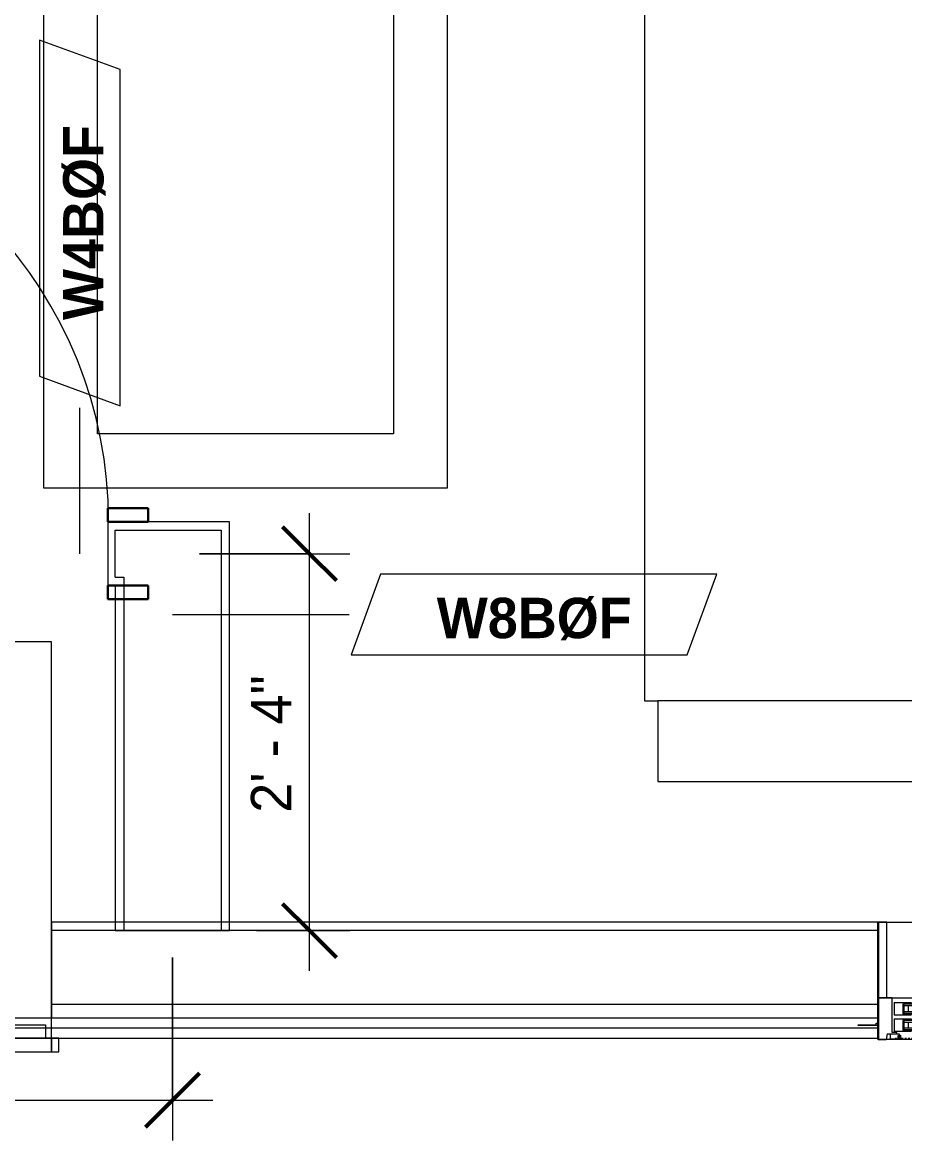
# Model space of a CAD drawing. Header units: inches. Extents: x -4010 to -1814, y 9846 to 12241.
# Drawn here: x -3103.3 to -3037.7, y 10001.5 to 10084.6 of the extents above; entities that cross this region are included whole.
import ezdxf

# ---------------------------------------------------------------- set-up
doc = ezdxf.new("R2010")
doc.units = ezdxf.units.IN
doc.header["$MEASUREMENT"] = 0
doc.linetypes.add('Dash', pattern=[0.25, 0.125, -0.125])
for name, color, linetype, lineweight in [('0-1', 7, 'Continuous', 5), ('0-2', 7, 'Continuous', 9), ('A-ANNO-DIMS', 211, 'Continuous', 9), ('A-ANNO-DIMS-32', 211, 'Continuous', 9), ('A-DETL-GENF-HDLN-1', 7, 'Dash', 9), ('A-DETL-GENF-HDLN-2', 1, 'Continuous', 18), ('A-DOOR-3', 31, 'Continuous', 9), ('A-DOOR-4', 31, 'Continuous', 30), ('A-DOOR-FRAM-3', 31, 'Continuous', 30), ('A-GENM-1', 7, 'Continuous', 9), ('A-GLAZ', 151, 'Continuous', 18), ('A-GLAZ-1', 10, 'Continuous', 30), ('A-GLAZ-2', 7, 'Continuous', 9), ('A-WALL', 113, 'Continuous', 18), ('A-WALL-1', 7, 'Continuous', 9), ('A-WALL-2', 250, 'Continuous', 18), ('A-WALL-3', 113, 'Continuous', 9), ('A-WALL-IDEN', 211, 'Continuous', 9), ('I-FURN', 30, 'Continuous', 9), ('I-WALL-4', 2, 'Continuous', 9)]:
    doc.layers.add(name, color=color, linetype=linetype, lineweight=lineweight)
doc.styles.add('Century Gothic', font='ufonts.com_century-gothic.ttf', dxfattribs={"height": 3})
doc.styles.add('Century Gothic_B_1', font='GOTHICB.TTF', dxfattribs={"height": 3})
doc.dimstyles.new('OD_1__HACK_2', dxfattribs={"dimscale": 12, "dimtxt": 3.132505, "dimasz": 0.333333, "dimexe": 0.25, "dimexo": 0.166667, "dimgap": 0.041667, "dimtad": 1, "dimdec": 4, "dimrnd": 0.0625, "dimzin": 3, "dimdsep": 46, "dimlunit": 4, "dimtxsty": 'Century Gothic', "dimblk1": 'OBLIQUE', "dimblk2": 'OBLIQUE', "dimsah": 1, "dimcen": 0.09, "dimdle": 0.25, "dimazin": 0, "dimtfac": 1, "dimtdec": 4, "dimtix": 1, "dimtmove": 0, "dimatfit": 3, "dimfxl": 1, "dimtvp": 1, "dimtfill": 1, "dimfrac": 2, "dimtolj": 1, "dimtzin": 0, "dimarcsym": 2})
doc.dimstyles.new('OD_1__HACK_2_1', dxfattribs={"dimscale": 12, "dimtxt": 3.132505, "dimasz": 0.333333, "dimexe": 0.25, "dimexo": 0.166667, "dimgap": 0.041667, "dimtad": 1, "dimdec": 4, "dimrnd": 0.0625, "dimzin": 3, "dimdsep": 46, "dimlunit": 4, "dimtxsty": 'Century Gothic', "dimblk1": 'OBLIQUE', "dimblk2": 'OBLIQUE', "dimsah": 1, "dimcen": 0.09, "dimdle": 0.25, "dimazin": 0, "dimtfac": 1, "dimtdec": 4, "dimtix": 1, "dimtmove": 0, "dimatfit": 3, "dimfxl": 1, "dimtvp": 1, "dimtfill": 1, "dimfrac": 2, "dimtolj": 1, "dimtzin": 0, "dimarcsym": 2})

# ---------------------------------------------------------------- blocks, each defined once
blk = doc.blocks.new('Window-Double_Hung-Marvin-Essential - ESDH3066 - 1st Floor-3092472-UNIT PLANS - 1ST FLOOR')
at = {"layer": 'A-DETL-GENF-HDLN-1'}
blk.add_line((16.104, -4.342), (-16.504, -4.342), dxfattribs=at)
at = {"layer": 'A-DETL-GENF-HDLN-2'}
for p, q in [((-17.125, 4.312), (-17.75, 4.312)), ((-17.125, -1.281), (-17.125, 4.312)), ((17.125, 4.312), (17.75, 4.312)), ((17.125, 4.312), (17.125, -1.281)), ((-16.719, -1.313), (-17.75, -1.313)), ((-17.75, -4.406), (-17.75, -1.313)), ((-16.719, -3.898), (-16.719, -1.313)), ((-16.563, -1.656), (-15.342, -1.656)), ((-16.563, -1.656), (-16.563, -2.594)), ((-15.342, -1.656), (-15.281, -1.717)), ((15.342, -1.656), (15.281, -1.717)), ((16.562, -1.656), (15.342, -1.656)), ((16.562, -1.656), (16.562, -2.594)), ((16.719, -3.898), (16.719, -1.313)), ((16.719, -1.313), (17.75, -1.313)), ((17.75, -4.406), (17.75, -1.313)), ((-15.281, -1.774), (-15.937, -1.774)), ((-15.937, -1.774), (-15.937, -2.492)), ((-15.843, -1.79), (-15.843, -2.478)), ((-15.54, -1.916), (-15.54, -2.353)), ((-15.281, -1.717), (-15.281, -1.774)), ((15.281, -1.717), (15.281, -1.774)), ((15.281, -1.774), (15.937, -1.774)), ((15.54, -1.916), (15.54, -2.353)), ((15.843, -1.79), (15.843, -2.478)), ((15.937, -1.774), (15.937, -2.492)), ((-19.25, -3.358), (-19.25, -3.312)), ((-19.25, -3.312), (-17.9, -3.312)), ((-17.9, -3.312), (-17.9, -3.203)), ((-17.9, -3.203), (-17.75, -3.203)), ((-15.342, -2.594), (-16.563, -2.594)), ((-16.563, -2.875), (-15.342, -2.875)), ((-16.563, -2.875), (-16.563, -3.812)), ((-15.937, -2.492), (-15.281, -2.492)), ((-15.281, -2.992), (-15.937, -2.992)), ((-15.937, -2.992), (-15.937, -3.711)), ((-15.843, -3.008), (-15.843, -3.697)), ((-15.54, -3.135), (-15.54, -3.572)), ((-15.342, -2.594), (-15.281, -2.533)), ((-15.342, -2.875), (-15.281, -2.936)), ((-15.281, -2.492), (-15.281, -2.533)), ((-15.281, -2.936), (-15.281, -2.992)), ((15.281, -2.492), (15.281, -2.533)), ((15.937, -2.492), (15.281, -2.492)), ((15.342, -2.594), (15.281, -2.533)), ((15.342, -2.875), (15.281, -2.936)), ((15.281, -2.936), (15.281, -2.992)), ((15.281, -2.992), (15.937, -2.992)), ((15.342, -2.594), (16.562, -2.594)), ((16.562, -2.875), (15.342, -2.875)), ((15.54, -3.135), (15.54, -3.572)), ((15.843, -3.008), (15.843, -3.697)), ((15.937, -2.992), (15.937, -3.711)), ((16.562, -2.875), (16.562, -3.812)), ((17.9, -3.203), (17.75, -3.203)), ((17.9, -3.312), (17.9, -3.203)), ((19.25, -3.312), (17.9, -3.312)), ((19.25, -3.358), (19.25, -3.312)), ((-17.75, -3.358), (-19.25, -3.358)), ((-17.083, -3.998), (-17.162, -4.406)), ((-17.083, -3.998), (-16.194, -3.998)), ((-16.855, -4.373), (-16.855, -3.998)), ((-16.375, -3.898), (-16.719, -3.898)), ((-15.342, -3.812), (-16.563, -3.812)), ((-16.375, -3.998), (-16.375, -3.898)), ((-16.176, -4.14), (-16.298, -4.14)), ((-16.298, -4.14), (-16.298, -4.373)), ((-16.194, -3.998), (-16.194, -4.091)), ((-16.194, -4.091), (-16.104, -4.091)), ((-16.176, -4.342), (-16.176, -4.14)), ((-16.104, -4.091), (-16.104, -4.342)), ((-15.937, -3.711), (-15.281, -3.711)), ((-15.342, -3.812), (-15.281, -3.752)), ((-15.281, -3.711), (-15.281, -3.752)), ((15.281, -3.711), (15.281, -3.752)), ((15.937, -3.711), (15.281, -3.711)), ((15.342, -3.812), (15.281, -3.752)), ((15.342, -3.812), (16.562, -3.812)), ((16.194, -4.091), (16.104, -4.091)), ((16.104, -4.091), (16.104, -4.342)), ((16.176, -4.342), (16.176, -4.14)), ((16.176, -4.14), (16.298, -4.14)), ((17.083, -3.998), (16.194, -3.998)), ((16.194, -3.998), (16.194, -4.091)), ((16.298, -4.14), (16.298, -4.373)), ((16.375, -3.998), (16.375, -3.898)), ((16.375, -3.898), (16.719, -3.898)), ((16.855, -4.373), (16.855, -3.998)), ((17.083, -3.998), (17.162, -4.406)), ((17.75, -3.358), (19.25, -3.358)), ((-17.75, -4.406), (-17.162, -4.406)), ((-16.298, -4.373), (-16.855, -4.373)), ((-16.176, -4.342), (-16.104, -4.342)), ((16.176, -4.342), (16.104, -4.342)), ((16.298, -4.373), (16.855, -4.373)), ((17.75, -4.406), (17.162, -4.406))]:
    blk.add_line(p, q, dxfattribs=at)
at = {"layer": 'A-GLAZ'}
for p, q in [((15.843, -1.79), (-15.843, -1.79)), ((15.843, -1.916), (-15.843, -1.916)), ((15.843, -2.353), (-15.843, -2.353)), ((15.843, -2.478), (-15.843, -2.478)), ((15.843, -3.008), (-15.843, -3.008)), ((15.843, -3.135), (-15.843, -3.135)), ((15.843, -3.572), (-15.843, -3.572)), ((15.843, -3.697), (-15.843, -3.697))]:
    blk.add_line(p, q, dxfattribs=at)
at = {"layer": 'A-GLAZ-1'}
for p, q in [((-17.75, -1.281), (-17.75, 4.312)), ((17.75, 4.312), (17.75, -1.281)), ((-17.75, -4.406), (-17.75, -1.313)), ((17.75, -1.313), (17.75, -4.406))]:
    blk.add_line(p, q, dxfattribs=at)
at = {"layer": 'A-GLAZ-2'}
for p, q in [((-17.75, 4.312), (17.75, 4.312)), ((-17.75, -1.313), (17.75, -1.313)), ((17.75, -4.406), (-17.75, -4.406)), ((17.75, -4.312), (19.625, -4.312)), ((17.75, -4.562), (17.75, -4.406)), ((19.625, -4.562), (17.75, -4.562)), ((19.625, -4.312), (19.625, -4.562))]:
    blk.add_line(p, q, dxfattribs=at)
blk = doc.blocks.new('V-Series_EWC4_SPVU_RFA_2015 - 1ST FLOOR-2484708-UNIT PLANS - 1ST FLOOR')
at = {"layer": 'A-GENM-1'}
for p, q in [((-3125.999, 12090.689), (-3126.561, 12090.689)), ((-3126.561, 12090.689), (-3126.561, 12089.689)), ((-3098.124, 12090.689), (-3125.999, 12090.689)), ((-3125.999, 12090.689), (-3125.999, 12089.689)), ((-3125.999, 12089.689), (-3125.999, 12090.689)), ((-3098.124, 12089.689), (-3098.124, 12090.689)), ((-3097.561, 12090.689), (-3098.124, 12090.689)), ((-3098.124, 12090.689), (-3098.124, 12089.689)), ((-3097.561, 12089.689), (-3097.561, 12090.689)), ((-3126.561, 12089.689), (-3125.999, 12089.689)), ((-3125.999, 12089.689), (-3098.124, 12089.689)), ((-3125.999, 12089.689), (-3125.999, 12060.252)), ((-3125.561, 12089.689), (-3125.999, 12089.689)), ((-3125.561, 12088.689), (-3125.561, 12089.689)), ((-3122.264, 12089.689), (-3122.764, 12089.689)), ((-3122.764, 12089.689), (-3122.764, 12088.689)), ((-3122.264, 12088.689), (-3122.264, 12089.689)), ((-3118.78, 12089.689), (-3119.28, 12089.689)), ((-3119.28, 12089.689), (-3119.28, 12088.689)), ((-3118.78, 12088.689), (-3118.78, 12089.689)), ((-3115.296, 12089.689), (-3115.796, 12089.689)), ((-3115.796, 12089.689), (-3115.796, 12088.689)), ((-3115.296, 12088.689), (-3115.296, 12089.689)), ((-3111.811, 12089.689), (-3112.311, 12089.689)), ((-3112.311, 12089.689), (-3112.311, 12088.689)), ((-3111.811, 12088.689), (-3111.811, 12089.689)), ((-3108.327, 12089.689), (-3108.827, 12089.689)), ((-3108.827, 12089.689), (-3108.827, 12088.689)), ((-3108.327, 12088.689), (-3108.327, 12089.689)), ((-3104.842, 12089.689), (-3105.342, 12089.689)), ((-3105.342, 12089.689), (-3105.342, 12088.689)), ((-3104.842, 12088.689), (-3104.842, 12089.689)), ((-3101.358, 12089.689), (-3101.858, 12089.689)), ((-3101.858, 12089.689), (-3101.858, 12088.689)), ((-3101.358, 12088.689), (-3101.358, 12089.689)), ((-3098.124, 12089.689), (-3098.561, 12089.689)), ((-3098.561, 12089.689), (-3098.561, 12088.689)), ((-3098.124, 12089.689), (-3097.561, 12089.689)), ((-3098.124, 12060.252), (-3098.124, 12089.689)), ((-3122.764, 12088.689), (-3125.561, 12088.689)), ((-3119.28, 12088.689), (-3122.264, 12088.689)), ((-3115.796, 12088.689), (-3118.78, 12088.689)), ((-3112.311, 12088.689), (-3115.296, 12088.689)), ((-3108.827, 12088.689), (-3111.811, 12088.689)), ((-3105.342, 12088.689), (-3108.327, 12088.689)), ((-3101.858, 12088.689), (-3104.842, 12088.689)), ((-3098.561, 12088.689), (-3101.358, 12088.689)), ((-3125.999, 12060.252), (-3098.124, 12060.252))]:
    blk.add_line(p, q, dxfattribs=at)
blk = doc.blocks.new('CTR - 1st Phase - Shell_rvt-1-UNIT PLANS - 1ST FLOOR')
at = {"layer": 'A-WALL-1'}
for p, q in [((-3039.674, 10017.714), (-3101.124, 10017.714)), ((-3101.124, 10017.714), (-3101.124, 10010.589)), ((-3039.674, 10012.089), (-3039.674, 10012.121)), ((-3101.124, 10010.589), (-3128.999, 10010.589)), ((-3234.574, 10009.089), (-3039.674, 10009.089))]:
    blk.add_line(p, q, dxfattribs=at)
at = {"layer": 'A-WALL-2'}
for p, q in [((-3039.674, 10017.089), (-3101.124, 10017.089)), ((-3039.674, 10011.589), (-3101.124, 10011.589)), ((-3039.674, 10009.839), (-3234.574, 10009.839)), ((-3039.674, 10010.589), (-3101.124, 10010.589))]:
    blk.add_line(p, q, dxfattribs=at)
at = {"layer": '0-2', "rotation": 180}
blk.add_blockref('V-Series_EWC4_SPVU_RFA_2015 - 1ST FLOOR-2484708-UNIT PLANS - 1ST FLOOR', (-6227.122, 22098.779), dxfattribs=at)
at = {"layer": '0-2'}
blk.add_blockref('Window-Double_Hung-Marvin-Essential - ESDH3066 - 1st Floor-3092472-UNIT PLANS - 1ST FLOOR', (-3021.924, 10013.402), dxfattribs=at)
blk = doc.blocks.new('Couch-Both_Arms-Generic - 1-1352606-UNIT PLANS - 1ST FLOOR')
at = {"layer": 'I-FURN'}
for p, q in [((36, 10), (36, -17.5)), ((42, -17.5), (42, 10)), ((36, -18.5), (36, -17.5)), ((36, -17.5), (42, -17.5)), ((-36, -18.5), (36, -18.5))]:
    blk.add_line(p, q, dxfattribs=at)
blk = doc.blocks.new('Table-Coffee - one-1352608-UNIT PLANS - 1ST FLOOR')
at = {"layer": 'I-FURN'}
for p, q in [((30.719, 18.748), (-29.281, 18.748)), ((-29.281, 18.748), (-29.281, -11.252)), ((30.719, -11.252), (30.719, 18.748)), ((-25.281, -7.252), (-25.281, 14.748)), ((-25.281, 14.748), (26.719, 14.748)), ((26.719, 14.748), (26.719, -7.252)), ((26.719, -7.252), (-25.281, -7.252)), ((-29.281, -11.252), (30.719, -11.252))]:
    blk.add_line(p, q, dxfattribs=at)
blk = doc.blocks.new('SWING - SINGLE - FLUSH - 32_ x 80_ - MAGIC PAK DOOR - ACOUSTICAL SEAL-3930378-UNIT PLANS - 1ST FLOOR')
at = {"layer": 'A-DOOR-3'}
blk.add_arc((16, -2.375), 32.067, 180, 266.42413, dxfattribs=at)
at = {"layer": 'A-DOOR-4'}
for p, q in [((14, -2.375), (14, -34.379)), ((16, -2.375), (14, -2.375)), ((16, -2.375), (16, -34.379)), ((16, -34.379), (14, -34.379))]:
    blk.add_line(p, q, dxfattribs=at)
at = {"layer": 'A-DOOR-FRAM-3'}
for p, q in [((-19, 2.375), (-19, 3.375)), ((-19, 3.375), (-16, 3.375)), ((-16, 3.375), (-16, 2.375)), ((16, 2.375), (16, 3.375)), ((16, 3.375), (19, 3.375)), ((19, 3.375), (19, 2.375)), ((-16, 2.375), (-19, 2.375)), ((19, 2.375), (16, 2.375)), ((-19, -2.375), (-16, -2.375)), ((-19, -3.375), (-19, -2.375)), ((-16, -2.375), (-16, -3.375)), ((16, -2.375), (19, -2.375)), ((16, -3.375), (16, -2.375)), ((19, -2.375), (19, -3.375)), ((-16, -3.375), (-19, -3.375)), ((19, -3.375), (16, -3.375))]:
    blk.add_line(p, q, dxfattribs=at)
blk = doc.blocks.new('DIMBLOCK197-UNIT PLANS - 1ST FLOOR')
at = {"layer": 'A-ANNO-DIMS-32'}
for p, q in [((-3137.124, 10022.061), (-3137.124, 10001.481)), ((-3137.124, 10004.481), (-3137.124, 10022.061)), ((-3092.124, 10015.085), (-3092.124, 10001.481)), ((-3092.124, 10004.481), (-3092.124, 10015.085)), ((-3140.124, 10004.481), (-3089.124, 10004.481))]:
    blk.add_line(p, q, dxfattribs=at)
at = {"layer": 'A-ANNO-DIMS-32', "lineweight": 50}
for p, q in [((-3137.124, 10004.481), (-3135.124, 10006.481)), ((-3092.124, 10004.481), (-3090.124, 10006.481)), ((-3137.124, 10004.481), (-3139.124, 10002.481)), ((-3092.124, 10004.481), (-3094.124, 10002.481))]:
    blk.add_line(p, q, dxfattribs=at)
at = {"layer": 'A-ANNO-DIMS-32', "color": 0, "insert": (-3119.869, 10008.826), "char_height": 3, "width": 12.58969, "attachment_point": 1, "line_spacing_factor": 0.984502, "style": 'Century Gothic', "bg_fill": 3, "box_fill_scale": 1.25, "bg_fill_color": 256, "bg_fill_true_color": 13158600, "bg_fill_transparency": 0}
blk.add_mtext('3\' - 9"', dxfattribs=at)
blk = doc.blocks.new('_Oblique')
at = {"color": 0, "linetype": 'ByBlock', "lineweight": -2}
blk.add_line((-0.5, -0.5), (0.5, 0.5), dxfattribs=at)
blk = doc.blocks.new('DIMBLOCK302-UNIT PLANS - 1ST FLOOR')
at = {"layer": 'A-ANNO-DIMS-32'}
for p, q in [((-3081.946, 10014.085), (-3081.946, 10048.085)), ((-3090.124, 10045.085), (-3078.946, 10045.085)), ((-3081.946, 10045.085), (-3090.124, 10045.085)), ((-3085.874, 10017.085), (-3078.946, 10017.085)), ((-3081.946, 10017.085), (-3085.874, 10017.085))]:
    blk.add_line(p, q, dxfattribs=at)
at = {"layer": 'A-ANNO-DIMS-32', "lineweight": 50}
for p, q in [((-3081.946, 10045.085), (-3083.946, 10047.085)), ((-3081.946, 10045.085), (-3079.946, 10043.085)), ((-3081.946, 10017.085), (-3083.946, 10019.085)), ((-3081.946, 10017.085), (-3079.946, 10015.085))]:
    blk.add_line(p, q, dxfattribs=at)
at = {"layer": 'A-ANNO-DIMS-32', "color": 0, "insert": (-3086.291, 10025.839), "char_height": 3, "width": 12.58969, "attachment_point": 1, "rotation": 90, "line_spacing_factor": 0.984502, "style": 'Century Gothic', "bg_fill": 3, "box_fill_scale": 1.25, "bg_fill_color": 256, "bg_fill_true_color": 13158600, "bg_fill_transparency": 0}
blk.add_mtext('2\' - 4"', dxfattribs=at)
blk = doc.blocks.new('Wall Tag - Arch Wall-3956453-UNIT PLANS - 1ST FLOOR')
at = {"layer": 'A-WALL-IDEN'}
for p, q in [((-0.3561, 0.0937), (-0.4244, -0.0937)), ((0.4244, 0.0937), (-0.3561, 0.0937)), ((0.3561, -0.0937), (0.4244, 0.0937)), ((-0.4244, -0.0937), (0.3561, -0.0937))]:
    blk.add_line(p, q, dxfattribs=at)

msp = doc.modelspace()

# ---------------------------------------------------------------- block references
at = {"layer": '0-1'}
msp.add_blockref('CTR - 1st Phase - Shell_rvt-1-UNIT PLANS - 1ST FLOOR', (0, 0), dxfattribs=at)

# ---------------------------------------------------------------- next in the draw order: linework, layer by layer
at = {"layer": 'A-WALL'}
for p, q in [((-3096.37374, 10046.83481), (-3088.49874, 10046.83481)), ((-3088.49874, 10046.83481), (-3088.49874, 10017.08481)), ((-3096.37374, 10043.33481), (-3095.74874, 10043.33481)), ((-3095.74874, 10043.33481), (-3095.74874, 10017.08481))]:
    msp.add_line(p, q, dxfattribs=at)
at = {"layer": 'A-WALL-3'}
for p, q in [((-3096.37374, 10047.45981), (-3096.93624, 10047.45981)), ((-3096.93624, 10047.45981), (-3096.93624, 10042.70981)), ((-3096.37374, 10043.33481), (-3096.37374, 10046.83481)), ((-3096.93624, 10042.70981), (-3096.37374, 10042.70981))]:
    msp.add_line(p, q, dxfattribs=at)
at = {"layer": 'A-WALL-IDEN'}
msp.add_line((-3099.00259, 10045.08481), (-3099.00259, 10055.92796), dxfattribs=at)
at = {"layer": 'I-WALL-4'}
for p, q in [((-3087.87374, 10047.45981), (-3096.37374, 10047.45981)), ((-3087.87374, 10017.08481), (-3087.87374, 10047.45981)), ((-3096.37374, 10042.70981), (-3096.37374, 10017.08481)), ((-3096.37374, 10017.08481), (-3087.87374, 10017.08481))]:
    msp.add_line(p, q, dxfattribs=at)

# ---------------------------------------------------------------- next in the draw order: block references
at = {"layer": 'A-DOOR-3', "rotation": 180}
msp.add_blockref('SWING - SINGLE - FLUSH - 32_ x 80_ - MAGIC PAK DOOR - ACOUSTICAL SEAL-3930378-UNIT PLANS - 1ST FLOOR', (-3112.93624, 10045.08481), dxfattribs=at)
at = {"layer": 'A-WALL-IDEN', "xscale": 31.99999999999999, "yscale": 31.99999999999999, "zscale": 31.99999999999999, "rotation": 89.99999999999991}
msp.add_blockref('Wall Tag - Arch Wall-3956453-UNIT PLANS - 1ST FLOOR', (-3099.00259, 10069.65967), dxfattribs=at)
at = {"layer": 'I-FURN'}
for name, p, rotation in [('Couch-Both_Arms-Generic - 1-1352606-UNIT PLANS - 1ST FLOOR', (-3038.55479, 10070.15981), 269.9999999999966), ('Table-Coffee - one-1352608-UNIT PLANS - 1ST FLOOR', (-3082.95027, 10079.26568), 90.00000000000979)]:
    msp.add_blockref(name, p, dxfattribs=dict(at, rotation=rotation))

# ---------------------------------------------------------------- next in the draw order: texts
at = {"layer": 'A-WALL-IDEN', "insert": (-3100.25012, 10062.44375), "char_height": 3, "width": 17.372, "attachment_point": 1, "rotation": 90, "style": 'Century Gothic_B_1'}
msp.add_mtext('W4BØF', dxfattribs=at)
at = {"layer": 'A-WALL-IDEN', "insert": (-3072.48073, 10041.80853), "char_height": 3, "width": 17.372, "attachment_point": 1, "style": 'Century Gothic_B_1'}
msp.add_mtext('W8BØF', dxfattribs=at)

# ---------------------------------------------------------------- next in the draw order: dimensions: what is measured, and where the dimension line sits
at = {"layer": 'A-ANNO-DIMS'}
dim = msp.add_linear_dim(base=(-3092.12374, 10004.48092), p1=(-3137.12374, 10024.06068), p2=(-3092.12374, 10017.08481), angle=0, dimstyle='OD_1__HACK_2', override={"dimpost": '<>', "dimfxl": 45.537488}, dxfattribs=at)
dim.commit()
dim.dimension.update_dxf_attribs({"geometry": 'DIMBLOCK197-UNIT PLANS - 1ST FLOOR', "text_midpoint": (-3114.62374, 10006.55638)})

# ---------------------------------------------------------------- next in the draw order: dimensions: what is measured, and where the dimension line sits
dim = msp.add_linear_dim(base=(-3081.94567, 10045.08481), p1=(-3087.87374, 10017.08481), p2=(-3092.12374, 10045.08481), angle=90, dimstyle='OD_1__HACK_2_1', override={"dimpost": '<>', "dimfxl": 28.320708}, dxfattribs=at)
dim.commit()
dim.dimension.update_dxf_attribs({"geometry": 'DIMBLOCK302-UNIT PLANS - 1ST FLOOR', "text_midpoint": (-3083.9834, 10031.08481)})

# ---------------------------------------------------------------- next in the draw order: linework, layer by layer
at = {"layer": 'A-WALL-IDEN'}
msp.add_line((-3092.12374, 10040.56099), (-3078.99651, 10040.56099), dxfattribs=at)

# ---------------------------------------------------------------- next in the draw order: block references
at = {"layer": 'A-WALL-IDEN', "xscale": 31.99999999999999, "yscale": 31.99999999999999, "zscale": 31.99999999999999}
msp.add_blockref('Wall Tag - Arch Wall-3956453-UNIT PLANS - 1ST FLOOR', (-3065.26481, 10040.56099), dxfattribs=at)

doc.saveas('drawing.dxf')
